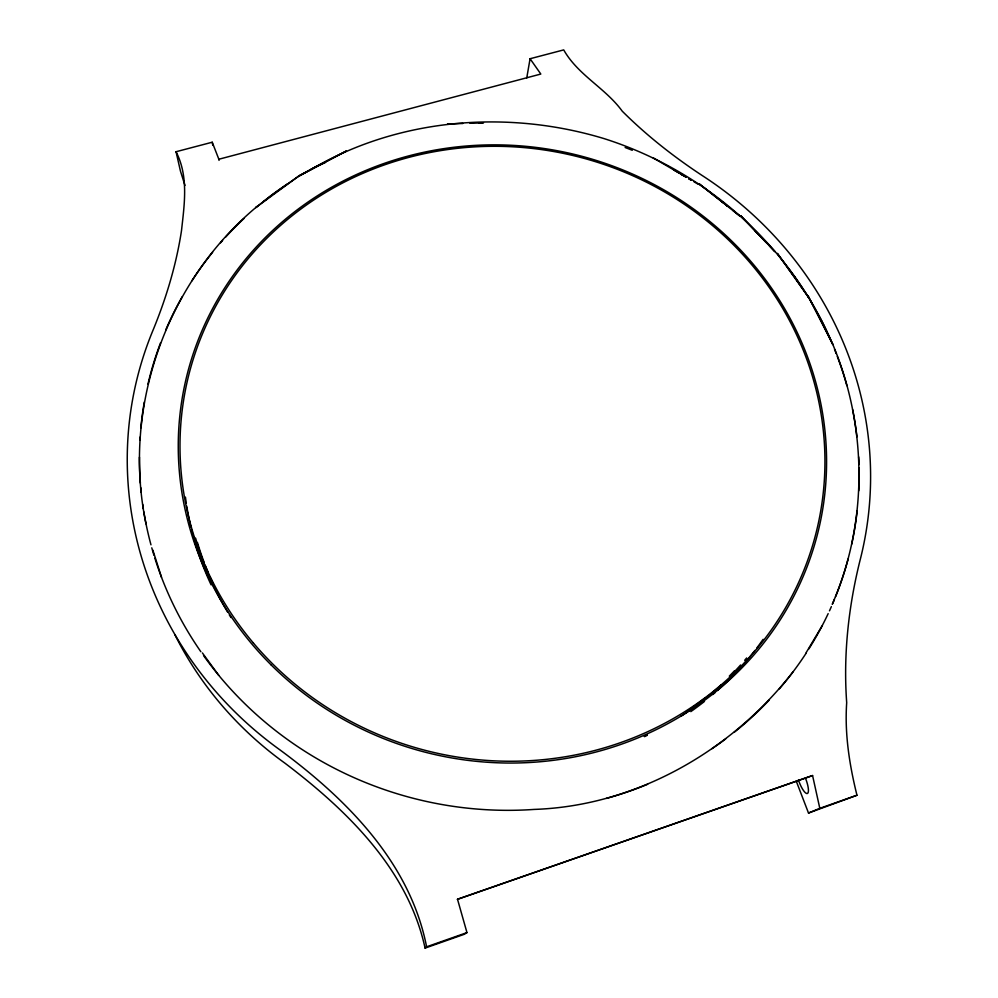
<?xml version="1.0" encoding="UTF-8"?>
<svg xmlns="http://www.w3.org/2000/svg" width="998" height="998" viewBox="0 0 998 998"><rect width="100%" height="100%" fill="white"/><g stroke="black" fill="none" stroke-linecap="round" stroke-linejoin="round"><path stroke-width="1.5" d="M526.757 77.906L530.075 58.732L563.708 49.9C578.091 75.274 605.374 87.961 622.253 111.19C646.479 135.379 673.463 156.574 702.018 175.411A372.728 354.003 13.9 0 1 859.914 560.851C848.425 607.121 843.235 655.037 846.691 702.654C844.545 733.929 849.46 764.955 856.958 795.244L808.505 813.033L796.304 781.272M832.195 604.289C868.198 522.528 867.312 426.657 832.856 344.547L831.958 342.576C790.416 245.296 704.451 170.384 604.002 138.585C509.23 109.867 402.631 117.702 315.855 166.678A360.877 342.688 13.9 0 0 310.515 169.648M806.159 652.63L821.99 626.083M792.811 672.153C731.085 751.419 635.626 805.947 534.242 809.415A360.877 342.688 13.9 0 1 203.555 655.561M175.049 635.015A354.078 338.072 13.9 0 0 285.079 763.283C346.967 810.251 407.883 869.258 425.073 948.1L426.595 946.815L466.964 932.594L457.508 899.235L812.572 775.546L819.807 808.33L808.505 813.033M257.484 206.237L255.75 207.584C165.705 283.37 121.793 408.544 146.032 523.888M298.302 176.459L272.092 194.835L255.75 207.584L299.837 175.261L346.418 150.972L298.302 176.459L315.855 166.678L325.485 162.487M466.964 932.594L464.407 934.24L425.073 948.1M812.572 775.546L457.371 899.385M819.807 808.33L856.958 795.244M184.979 185.441L180.426 171.007L176.047 151.733L212.225 142.227L218.849 159.243L540.816 74.052L530.075 58.732M447.578 123.939L462.885 123.49M469.946 123.265L482.795 122.891M653.079 157.784L686.063 177.12M688.695 178.667L691.327 180.214M685.925 177.033L680.599 173.902A360.877 342.688 13.9 0 1 684.553 176.222M688.595 178.592L691.252 180.151M693.922 181.723L697.914 184.069M718.248 198.914L698.962 183.644L727.23 205.925M720.656 200.823L723.063 202.731M725.484 204.64L739.942 216.092L733.031 210.553M766.227 242.564L740.678 215.693L774.835 251.533M769.433 245.92L774.747 251.521M202.394 652.942L218.749 675.347M176.047 151.733C188.747 176.421 184.381 204.178 181.511 230.55C176.347 264.408 166.454 297.304 153.53 328.991A372.728 354.003 13.9 0 0 280.413 750.222C346.743 799.198 410.203 862.846 426.595 946.815M152.856 550.135L161.501 577.281M212.225 142.227L212.774 145.221M218.849 159.243L219.049 160.391M746.666 657.956A315.405 299.674 13.9 0 1 744.67 660.314M740.591 664.992A315.405 299.674 13.9 0 1 734.266 671.854M720.905 685.04A315.405 299.674 13.9 0 1 680.973 716.215M647.315 735.301A315.405 299.674 13.9 0 1 644.496 736.649M230.962 617.537A315.405 299.674 13.9 0 1 229.328 614.905M227.706 612.261A315.405 299.674 13.9 0 1 195.583 538.147M734.54 670.731A314.844 299.151 13.9 0 1 729.289 676.145M705.524 697.602A314.844 299.151 13.9 0 1 685.838 712.26M646.941 734.827A314.844 299.151 13.9 0 1 644.209 736.137M212.512 582.383A314.844 299.151 13.9 0 1 210.615 578.191M208.183 572.553A314.844 299.151 13.9 0 1 205.314 565.454M204.216 562.598A314.844 299.151 13.9 0 1 197.429 542.45M763.121 639.319A317.052 301.259 13.9 0 1 756.783 648.014M754.95 650.409A317.052 301.259 13.9 0 1 717.5 690.479M715.192 692.512A317.052 301.259 13.9 0 1 712.846 694.521M704.488 701.407A317.052 301.259 13.9 0 1 690.803 711.636M211.089 584.84A317.052 301.259 13.9 0 1 191.616 529.901M190.892 526.932A317.052 301.259 13.9 0 1 186.751 506.086M186.289 503.092A317.052 301.259 13.9 0 1 185.441 497.129M805.76 778.939A13.785 3.63 69.3 0 1 807.157 793.535A13.785 3.63 69.3 0 1 798.412 779.937M647.652 784.266A360.203 342.189 13.9 0 1 606.472 798.388M848.125 558.992A360.877 342.688 13.9 0 1 835.563 596.679M834.403 599.524A360.877 342.688 13.9 0 1 832.606 603.79M831.371 606.609A360.877 342.688 13.9 0 1 829.475 610.838M828.165 613.633A360.877 342.688 13.9 0 1 808.829 648.974M806.297 652.929A360.877 342.688 13.9 0 1 779.351 688.832M769.009 700.297A360.877 342.688 13.9 0 1 734.154 732.357M725.696 738.919A360.877 342.688 13.9 0 1 711.986 748.687M200.86 651.731A360.877 342.688 13.9 0 1 154.877 558.206M153.954 555.25A360.877 342.688 13.9 0 1 151.783 547.815M150.972 544.833A360.877 342.688 13.9 0 1 143.824 511.862M143.338 508.843A360.877 342.688 13.9 0 1 142.677 504.302M141.192 492.189A360.877 342.688 13.9 0 1 140.755 487.648M140.381 483.119A360.877 342.688 13.9 0 1 139.446 457.146M139.945 440.143A360.877 342.688 13.9 0 1 140.132 437.049M140.855 427.843A360.877 342.688 13.9 0 1 144.311 402.057M147.966 384.093A360.877 342.688 13.9 0 1 160.503 342.925M165.73 329.926A360.877 342.688 13.9 0 1 182.247 296.705M191.878 280.85A360.877 342.688 13.9 0 1 212.624 252.232M220.546 242.801A360.877 342.688 13.9 0 1 222.579 240.493M225.66 237.075A360.877 342.688 13.9 0 1 243.949 218.537M263.647 201.409A360.877 342.688 13.9 0 1 287.037 184.168M478.903 122.991A360.877 342.688 13.9 0 1 483.494 122.866M625.135 147.504A360.877 342.688 13.9 0 1 632.27 150.299M673.924 170.109A360.877 342.688 13.9 0 1 679.264 173.116M718.947 199.413A360.877 342.688 13.9 0 1 727.392 206.025M754.887 230.55A360.877 342.688 13.9 0 1 763.458 239.295M788.308 268.474A360.877 342.688 13.9 0 1 801.631 287.15M817.487 313.397A360.877 342.688 13.9 0 1 827.167 332.496M834.528 349.375A360.877 342.688 13.9 0 1 836.224 353.654M837.322 356.523A360.877 342.688 13.9 0 1 846.878 385.627M852.616 409.554A360.877 342.688 13.9 0 1 856.945 436.862M858.654 456.859A360.877 342.688 13.9 0 1 858.979 464.569M859.066 467.65A360.877 342.688 13.9 0 1 858.754 490.829M857.145 510.976A360.877 342.688 13.9 0 1 851.706 544.184M794.67 277.082L777.305 253.342L808.779 297.654L794.67 277.082M821.778 321.506L807.993 295.907L832.856 344.547L821.778 321.506M253.442 643.099A323.427 306.473 13.9 0 0 804.413 568.91A323.427 306.473 13.9 0 0 449.537 149.288A323.427 306.473 13.9 0 0 253.442 643.099M271.057 664.843A325.123 308.083 13.9 0 0 814.73 544.209A325.123 308.083 13.9 0 0 421.468 152.806A325.123 308.083 13.9 0 0 271.057 664.843"/></g></svg>
